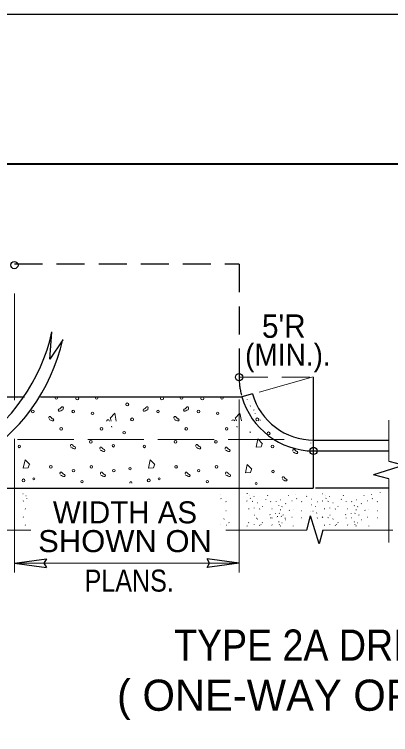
# Model space of a CAD drawing. Extents: x 85 to 536, y -19 to 324.
# Drawn here: x 305.11 to 329.23, y 214.47 to 260.69 of the extents above; entities that cross this region are included whole.
import ezdxf

# ---------------------------------------------------------------- set-up
doc = ezdxf.new("R2010")
doc.units = 0
doc.header["$LTSCALE"] = 0.6
doc.linetypes.add('LONG_DASHED', pattern=[7.5, 6, -1.5])
doc.linetypes.add('MEDIUM_DASHED', pattern=[4.5, 3, -1.5])
doc.layers.add('1', color=7, linetype='Continuous', lineweight=13)
doc.layers.add('2', color=7, linetype='Continuous', lineweight=25)

msp = doc.modelspace()

# ---------------------------------------------------------------- linework, layer by layer
at = {"layer": '1', "linetype": 'MEDIUM_DASHED', "lineweight": 25}
for p, q in [((305.11, 244.672), (319.5098, 244.672)), ((319.5098, 244.6537), (319.5098, 237.472))]:
    msp.add_line(p, q, dxfattribs=at)
at = {"layer": '1'}
for p, q in [((305.11, 242.7772), (305.11, 235.9277)), ((319.5098, 235.9733), (319.5098, 224.872)), ((311.3215, 234.585), (311.2619, 234.7638)), ((319.343, 234.5985), (319.2879, 234.7638)), ((329.1253, 232.01), (329.1253, 234.6461)), ((305.11, 224.872), (305.11, 233.4619)), ((329.1253, 230.8785), (329.1253, 226.7945)), ((305.6562, 229.9176), (305.6694, 229.9308)), ((305.8402, 229.7994), (305.8534, 229.7862)), ((318.2926, 229.8848), (318.3058, 229.8716)), ((320.0181, 229.9352), (320.0511, 229.9482)), ((320.1742, 229.7994), (320.1874, 229.7862)), ((320.4698, 229.76), (320.483, 229.7468)), ((321.33, 229.8388), (321.3564, 229.7994)), ((322.6698, 229.819), (322.683, 229.8058)), ((323.1426, 229.8848), (323.1558, 229.8716)), ((323.8404, 229.7528), (323.8536, 229.766)), ((324.8402, 229.9176), (324.8534, 229.9308)), ((325.0242, 229.7994), (325.0374, 229.7862)), ((325.3198, 229.76), (325.333, 229.7468)), ((326.18, 229.8388), (326.2064, 229.7994)), ((327.5198, 229.819), (327.533, 229.8058)), ((327.9926, 229.8848), (328.0058, 229.8716)), ((328.5549, 230.0028), (328.5681, 229.9896)), ((305.663, 229.4514), (305.6892, 229.4776)), ((305.8992, 229.6286), (305.9124, 229.6418)), ((318.3516, 229.622), (318.3648, 229.6088)), ((318.6734, 229.4316), (318.6866, 229.4184)), ((319.997, 229.4514), (320.0232, 229.4776)), ((320.2332, 229.6286), (320.2464, 229.6418)), ((320.3582, 229.4448), (320.3976, 229.425)), ((320.6796, 229.3396), (320.6928, 229.3528)), ((321.2182, 229.5564), (321.2314, 229.5696)), ((321.5268, 229.412), (321.54, 229.4252)), ((321.8814, 229.4184), (321.8946, 229.4316)), ((322.1772, 229.5432), (322.1904, 229.53)), ((322.4922, 229.2872), (322.5054, 229.3004)), ((322.9126, 229.471), (322.9062, 229.4644)), ((323.2016, 229.622), (323.2148, 229.6088)), ((323.5234, 229.4316), (323.5366, 229.4184)), ((324.1604, 229.5892), (324.1736, 229.576)), ((324.5214, 229.4054), (324.5346, 229.4186)), ((324.847, 229.4514), (324.8732, 229.4776)), ((325.0832, 229.6286), (325.0964, 229.6418)), ((325.2082, 229.4448), (325.2476, 229.425)), ((325.5296, 229.3396), (325.5428, 229.3528)), ((326.0682, 229.5564), (326.0814, 229.5696)), ((326.3768, 229.412), (326.39, 229.4252)), ((326.7314, 229.4184), (326.7446, 229.4316)), ((327.0272, 229.5432), (327.0404, 229.53)), ((327.3422, 229.2872), (327.3554, 229.3004)), ((327.7626, 229.471), (327.7562, 229.4644)), ((328.0516, 229.622), (328.0648, 229.6088)), ((328.3734, 229.4316), (328.3866, 229.4184)), ((305.8008, 228.939), (305.8074, 228.972)), ((318.6668, 228.8406), (318.68, 228.8274)), ((320.1348, 228.939), (320.1414, 228.972)), ((320.4762, 229.0048), (320.4894, 229.018)), ((320.8242, 228.939), (320.8374, 228.9522)), ((321.0018, 229.1164), (321.015, 229.1032)), ((321.619, 228.9654), (321.6322, 228.9522)), ((322.0722, 229.1492), (322.0524, 229.182)), ((322.1574, 228.8866), (322.1904, 228.8996)), ((322.2626, 229.0966), (322.2756, 229.1098)), ((322.7354, 228.8668), (322.7486, 228.8536)), ((322.9782, 228.8866), (322.9914, 228.8998)), ((323.5168, 228.8406), (323.53, 228.8274)), ((324.1404, 229.2084), (324.1536, 229.2216)), ((324.2458, 228.8144), (324.259, 228.8012)), ((324.41, 229.1032), (324.4232, 229.09)), ((324.9848, 228.939), (324.9914, 228.972)), ((325.3262, 229.0048), (325.3394, 229.018)), ((325.6742, 228.939), (325.6874, 228.9522)), ((325.8518, 229.1164), (325.865, 229.1032)), ((326.469, 228.9654), (326.4822, 228.9522)), ((326.9222, 229.1492), (326.9024, 229.182)), ((327.0074, 228.8866), (327.0404, 228.8996)), ((327.1126, 229.0966), (327.1256, 229.1098)), ((327.5854, 228.8668), (327.5986, 228.8536)), ((327.8282, 228.8866), (327.8414, 228.8998)), ((328.3668, 228.8406), (328.38, 228.8274)), ((305.663, 228.4105), (305.6892, 228.4367)), ((318.5403, 228.3064), (318.5535, 228.3196)), ((320.483, 228.5582), (320.4962, 228.545)), ((320.6088, 228.3639), (320.622, 228.3507)), ((321.514, 228.5648), (321.4876, 228.5976)), ((321.5268, 228.3711), (321.54, 228.3843)), ((321.6398, 228.3705), (321.6134, 228.4033)), ((321.8488, 228.6502), (321.8554, 228.683)), ((321.8814, 228.3775), (321.8946, 228.3907)), ((321.9746, 228.4559), (321.9812, 228.4887)), ((322.0918, 228.6632), (322.1116, 228.683)), ((322.2176, 228.4689), (322.2374, 228.4887)), ((322.3216, 228.5582), (322.3544, 228.5648)), ((322.4474, 228.3639), (322.4802, 228.3705)), ((322.9126, 228.4301), (322.9062, 228.4235)), ((323.5234, 228.3907), (323.5366, 228.3775)), ((324.0682, 228.7618), (324.0814, 228.775)), ((324.4754, 228.683), (324.4886, 228.6962)), ((324.5214, 228.3645), (324.5346, 228.3777)), ((324.847, 228.4105), (324.8732, 228.4367)), ((325.2082, 228.4039), (325.2476, 228.3841)), ((325.333, 228.5582), (325.3462, 228.545)), ((326.364, 228.5648), (326.3376, 228.5976)), ((326.3768, 228.3711), (326.39, 228.3843)), ((326.6988, 228.6502), (326.7054, 228.683)), ((326.7314, 228.3775), (326.7446, 228.3907)), ((326.9418, 228.6632), (326.9616, 228.683)), ((327.1716, 228.5582), (327.2044, 228.5648)), ((327.7626, 228.4301), (327.7562, 228.4235)), ((328.3734, 228.3907), (328.3866, 228.3775)), ((305.8008, 227.8981), (305.8074, 227.9311)), ((318.3369, 227.9716), (318.3501, 227.9848)), ((318.6849, 227.9058), (318.6981, 227.919)), ((318.8625, 228.0832), (318.8757, 228.07)), ((320.0181, 227.8534), (320.0511, 227.8664)), ((320.1233, 228.0634), (320.1363, 228.0766)), ((320.4762, 227.9639), (320.4894, 227.9771)), ((320.6796, 228.2987), (320.6928, 228.3119)), ((320.8242, 227.8981), (320.8374, 227.9113)), ((320.9164, 227.9474), (320.9228, 227.9474)), ((321.0018, 228.0755), (321.015, 228.0623)), ((321.619, 227.9245), (321.6322, 227.9113)), ((322.0722, 228.1083), (322.0524, 228.1411)), ((322.0786, 227.9408), (322.105, 227.9474)), ((322.1574, 227.8457), (322.1904, 227.8587)), ((322.2626, 228.0557), (322.2756, 228.0689)), ((322.4922, 228.2463), (322.5054, 228.2595)), ((322.9782, 227.8457), (322.9914, 227.8589)), ((324.9848, 227.8981), (324.9914, 227.9311)), ((325.3262, 227.9639), (325.3394, 227.9771)), ((325.5296, 228.2987), (325.5428, 228.3119)), ((325.6742, 227.8981), (325.6874, 227.9113)), ((325.7664, 227.9474), (325.7728, 227.9474)), ((325.8518, 228.0755), (325.865, 228.0623)), ((326.469, 227.9245), (326.4822, 227.9113)), ((326.9222, 228.1083), (326.9024, 228.1411)), ((326.9286, 227.9408), (326.955, 227.9474)), ((327.0074, 227.8457), (327.0404, 227.8587)), ((327.1126, 228.0557), (327.1256, 228.0689)), ((327.3422, 228.2463), (327.3554, 228.2595)), ((327.8282, 227.8457), (327.8414, 227.8589)), ((297.3962, 227.5983), (306.1561, 227.5983)), ((323.8548, 227.5983), (318.6725, 227.5983)), ((324.8834, 227.5983), (329.362, 227.5983)), ((305.11, 225.472), (319.5098, 225.472))]:
    msp.add_line(p, q, dxfattribs=at)
at = {"layer": '1', "linetype": 'MEDIUM_DASHED'}
msp.add_line((319.5467, 237.4119), (324.2715, 237.4119), dxfattribs=at)
at = {"layer": '1', "linetype": 'LONG_DASHED'}
for p, q in [((324.2743, 237.4207), (320.4548, 236.3584)), ((320.0261, 235.9637), (320.0393, 235.9769)), ((320.2297, 235.5565), (320.2429, 235.5697)), ((320.4335, 235.2939), (320.4795, 235.3135)), ((320.5451, 235.1035), (320.5517, 235.0771)), ((320.8537, 234.6503), (320.8801, 234.6569)), ((322.4074, 233.4118), (304.442, 233.4118)), ((324.1081, 233.1859), (324.1213, 233.1727))]:
    msp.add_line(p, q, dxfattribs=at)
at = {"layer": '1', "lineweight": 25}
for p, q in [((324.2715, 237.4119), (324.2715, 233.368)), ((320.3692, 236.3346), (319.6937, 236.1467)), ((301.51, 236.152), (305.7482, 236.152)), ((306.7746, 236.152), (319.6982, 236.152)), ((324.2715, 233.3623), (324.2715, 230.296)), ((324.2742, 233.368), (329.1253, 233.368)), ((324.2715, 232.672), (329.1253, 232.672)), ((329.1253, 230.8785), (328.1277, 231.1447)), ((293.6806, 230.296), (324.2715, 230.296)), ((329.1253, 230.296), (324.4163, 230.296)), ((323.8548, 227.5983), (324.0968, 228.5052)), ((305.1104, 225.471), (307.154, 225.7518)), ((319.5094, 225.473), (317.4658, 225.7538)), ((305.1104, 225.471), (307.154, 225.1902)), ((319.5094, 225.473), (317.4658, 225.1922))]:
    msp.add_line(p, q, dxfattribs=at)
at = {"layer": '1', "lineweight": 40}
msp.add_lwpolyline([(131.121, 5.0892), (131.121, 251.089), (521.1208, 251.089), (521.1208, 5.0892)], close=True, dxfattribs=at)
at = {"layer": '1', "lineweight": 25}
for points in [[(308.2118, 239.8123), (307.3831, 238.5697), (307.5168, 240.2988)], [(329.1253, 232.01), (330.0921, 231.7521), (328.1277, 231.1447)], [(324.8834, 227.5983), (324.6489, 226.7194), (324.0968, 228.5052)], [(307.154, 225.7518), (306.9959, 225.4681), (307.154, 225.1902)], [(317.4658, 225.1922), (317.6239, 225.4759), (317.4658, 225.7538)]]:
    msp.add_lwpolyline(points, dxfattribs=at)
at = {"layer": '1'}
for points in [[(308.2205, 235.3188), (308.1457, 235.2814), (308.0833, 235.244), (308.0209, 235.2314), (307.9585, 235.2314), (307.9211, 235.2938), (307.9585, 235.3562), (308.0209, 235.3688), (308.0707, 235.4186), (308.1083, 235.4686), (308.1581, 235.506), (308.2205, 235.506), (308.2455, 235.4436), (308.2331, 235.3812)], [(308.2341, 235.3788), (308.2191, 235.3202), (308.2173, 235.3186)], [(313.6553, 235.3188), (313.5805, 235.2814), (313.5181, 235.244), (313.4557, 235.2314), (313.3933, 235.2314), (313.3559, 235.2938), (313.3933, 235.3562), (313.4557, 235.3688), (313.5055, 235.4186), (313.5431, 235.4686), (313.5929, 235.506), (313.6553, 235.506), (313.6803, 235.4436), (313.6679, 235.3812)], [(313.6689, 235.3788), (313.6539, 235.3202), (313.6521, 235.3186)], [(316.2465, 235.3188), (316.1717, 235.2814), (316.1093, 235.244), (316.0469, 235.2314), (315.9845, 235.2314), (315.9471, 235.2938), (315.9845, 235.3562), (316.0469, 235.3688), (316.0967, 235.4186), (316.1343, 235.4686), (316.1841, 235.506), (316.2465, 235.506), (316.2715, 235.4436), (316.2591, 235.3812)], [(316.2601, 235.3788), (316.2451, 235.3202), (316.2433, 235.3186)], [(307.3381, 234.6932), (307.4129, 234.6558), (307.4753, 234.6184), (307.5377, 234.6058), (307.6001, 234.6058), (307.6375, 234.6682), (307.6001, 234.7306), (307.5377, 234.7432), (307.4879, 234.793), (307.4503, 234.843), (307.4005, 234.8804), (307.3381, 234.8804), (307.3131, 234.818), (307.3255, 234.7556)], [(311.2369, 234.7764), (311.5365, 235.0882), (311.6416, 234.5855)], [(315.3641, 234.6932), (315.4389, 234.6558), (315.5013, 234.6184), (315.5637, 234.6058), (315.6261, 234.6058), (315.6635, 234.6682), (315.6261, 234.7306), (315.5637, 234.7432), (315.5139, 234.793), (315.4763, 234.843), (315.4265, 234.8804), (315.3641, 234.8804), (315.3391, 234.818), (315.3515, 234.7556)], [(319.2629, 234.7764), (319.5625, 235.0882), (319.6648, 234.5991)], [(311.3392, 234.264), (311.3542, 234.2054), (311.356, 234.2038)], [(319.3652, 234.264), (319.3802, 234.2054), (319.382, 234.2038)], [(320.2295, 233.8317), (320.2145, 233.8903), (320.2127, 233.8919)], [(321.0191, 233.1337), (320.7195, 233.4455), (320.6073, 232.9089), (320.9317, 232.9339), (320.9941, 233.1211)], [(308.7324, 232.9011), (308.8072, 232.8637), (308.8696, 232.8263), (308.932, 232.8137), (308.9944, 232.8137), (309.0318, 232.8761), (308.9944, 232.9385), (308.932, 232.9511), (308.8822, 233.0009), (308.8446, 233.0509), (308.7948, 233.0883), (308.7324, 233.0883), (308.7074, 233.0259), (308.7198, 232.9635)], [(316.7584, 232.9011), (316.8332, 232.8637), (316.8956, 232.8263), (316.958, 232.8137), (317.0204, 232.8137), (317.0578, 232.8761), (317.0204, 232.9385), (316.958, 232.9511), (316.9082, 233.0009), (316.8706, 233.0509), (316.8208, 233.0883), (316.7584, 233.0883), (316.7334, 233.0259), (316.7458, 232.9635)], [(310.6112, 232.7297), (310.686, 232.6923), (310.7484, 232.6549), (310.8108, 232.6423), (310.8732, 232.6423), (310.9106, 232.7047), (310.8732, 232.7671), (310.8108, 232.7797), (310.761, 232.8295), (310.7234, 232.8795), (310.6736, 232.9169), (310.6112, 232.9169), (310.5862, 232.8545), (310.5986, 232.7921)], [(318.6372, 232.7297), (318.712, 232.6923), (318.7744, 232.6549), (318.8368, 232.6423), (318.8992, 232.6423), (318.9366, 232.7047), (318.8992, 232.7671), (318.8368, 232.7797), (318.787, 232.8295), (318.7494, 232.8795), (318.6996, 232.9169), (318.6372, 232.9169), (318.6122, 232.8545), (318.6246, 232.7921)], [(322.9775, 232.6053), (323.0523, 232.5679), (323.1147, 232.5305), (323.1771, 232.5179), (323.2395, 232.5179), (323.2769, 232.5803), (323.2395, 232.6427), (323.1771, 232.6553), (323.1273, 232.7051), (323.0897, 232.7551), (323.0399, 232.7925), (322.9775, 232.7925), (322.9525, 232.7301), (322.9649, 232.6677)], [(306.086, 231.7947), (305.7864, 232.1065), (305.6742, 231.5699), (305.9986, 231.5949), (306.061, 231.7821)], [(314.112, 231.7947), (313.8124, 232.1065), (313.7002, 231.5699), (314.0246, 231.5949), (314.087, 231.7821)], [(320.3311, 231.4989), (320.0315, 231.8107), (319.9193, 231.2741), (320.2437, 231.2991), (320.3061, 231.4863)], [(308.0544, 231.1293), (308.1292, 231.0919), (308.1916, 231.0545), (308.254, 231.0419), (308.3164, 231.0419), (308.3538, 231.1043), (308.3164, 231.1667), (308.254, 231.1793), (308.2042, 231.2291), (308.1666, 231.2791), (308.1168, 231.3165), (308.0544, 231.3165), (308.0294, 231.2541), (308.0418, 231.1917)], [(310.6456, 231.1293), (310.7204, 231.0919), (310.7828, 231.0545), (310.8452, 231.0419), (310.9076, 231.0419), (310.945, 231.1043), (310.9076, 231.1667), (310.8452, 231.1793), (310.7954, 231.2291), (310.7578, 231.2791), (310.708, 231.3165), (310.6456, 231.3165), (310.6206, 231.2541), (310.633, 231.1917)], [(316.0804, 231.1293), (316.1552, 231.0919), (316.2176, 231.0545), (316.28, 231.0419), (316.3424, 231.0419), (316.3798, 231.1043), (316.3424, 231.1667), (316.28, 231.1793), (316.2302, 231.2291), (316.1926, 231.2791), (316.1428, 231.3165), (316.0804, 231.3165), (316.0554, 231.2541), (316.0678, 231.1917)], [(318.6716, 231.1293), (318.7464, 231.0919), (318.8088, 231.0545), (318.8712, 231.0419), (318.9336, 231.0419), (318.971, 231.1043), (318.9336, 231.1667), (318.8712, 231.1793), (318.8214, 231.2291), (318.7838, 231.2791), (318.734, 231.3165), (318.6716, 231.3165), (318.6466, 231.2541), (318.659, 231.1917)], [(322.2995, 230.8335), (322.3743, 230.7961), (322.4367, 230.7587), (322.4991, 230.7461), (322.5615, 230.7461), (322.5989, 230.8085), (322.5615, 230.8709), (322.4991, 230.8835), (322.4493, 230.9333), (322.4117, 230.9833), (322.3619, 231.0207), (322.2995, 231.0207), (322.2745, 230.9583), (322.2869, 230.8959)]]:
    msp.add_lwpolyline(points, dxfattribs=at)
at = {"layer": '1', "lineweight": 25}
for centre in [(305.1056, 244.6039), (319.5136, 237.4077), (324.281, 232.6757)]:
    msp.add_circle(centre, 0.2328, dxfattribs=at)
at = {"layer": '1'}
for centre, radius in [((307.7939, 236.0664), 0.0771), ((309.1341, 236.0496), 0.0957), ((310.3851, 236.0664), 0.0771), ((312.3407, 235.656), 0.0957), ((314.5689, 236.0496), 0.0957), ((315.8199, 236.0664), 0.0771), ((317.1601, 236.0496), 0.0957), ((318.4111, 236.0664), 0.0771), ((306.2897, 235.2088), 0.0826), ((308.8809, 235.2088), 0.0826), ((314.3157, 235.2088), 0.0826), ((316.9069, 235.2088), 0.0826), ((310.1131, 235.093), 0.0771), ((312.6557, 234.6936), 0.0957), ((318.1391, 235.093), 0.0771), ((308.1012, 234.094), 0.0826), ((310.6924, 234.094), 0.0826), ((312.1406, 233.8474), 0.0826), ((316.1272, 234.094), 0.0826), ((318.7184, 234.094), 0.0826), ((321.4031, 233.8011), 0.0957), ((305.4186, 232.9617), 0.0771), ((310.0024, 233.2561), 0.0826), ((311.4506, 233.0095), 0.0826), ((313.4446, 232.9617), 0.0771), ((315.4372, 233.2561), 0.0826), ((318.0284, 233.2561), 0.0826), ((321.6563, 232.9603), 0.0826), ((307.4456, 231.6557), 0.0826), ((310.0368, 231.6557), 0.0826), ((312.5244, 231.5291), 0.0771), ((315.4716, 231.6557), 0.0826), ((318.0628, 231.6557), 0.0826), ((308.8938, 231.4091), 0.0826), ((311.485, 231.4091), 0.0826), ((316.9198, 231.4091), 0.0826), ((321.6907, 231.3599), 0.0826), ((305.6908, 230.7867), 0.0924), ((306.3572, 230.8837), 0.06), ((309.449, 230.7057), 0.0771), ((313.7168, 230.7867), 0.0924), ((314.3832, 230.8837), 0.06), ((317.475, 230.7057), 0.0771), ((320.6023, 230.5879), 0.06)]:
    msp.add_circle(centre, radius, dxfattribs=at)
at = {"layer": '1', "lineweight": 25}
for centre, radius, start, end in [((295.7994, 242.911), 11.9969, 302.50161, 347.50161), ((296.4943, 242.4244), 11.9969, 300.5006, 347.50161), ((324.3099, 237.472), 4.1021, 196.1005, 270), ((324.3099, 237.472), 4.8, 196.0123, 269.54172)]:
    msp.add_arc(centre, radius, start, end, dxfattribs=at)
at = {"layer": '1', "linetype": 'LONG_DASHED', "lineweight": 25}
msp.add_arc((324.3099, 237.472), 4.8, 180.00002, 194.69742, dxfattribs=at)
at = {"layer": '1'}
for centre, radius, start, end in [((320.6817, 234.6936), 0.0957, 284.18088, 256.01326), ((311.1127, 234.5864), 0.0924, 358.98274, 181.21141), ((319.1387, 234.5864), 0.0924, 7.43331, 172.76083), ((312.5734, 230.6371), 0.06, 337.44276, 202.55724)]:
    msp.add_arc(centre, radius, start, end, dxfattribs=at)
at = {"layer": '2'}
msp.add_lwpolyline([(527.1208, 260.689), (113.121, 260.689), (113.121, -3.3108), (527.1208, -3.3108)], dxfattribs=at)

# ---------------------------------------------------------------- texts
at = {"layer": '1'}
for s, height, width, p in [("5'R", 1.5, 0.95, (320.9818, 239.9347)), ('(MIN.).', 1.414, 0.95, (319.8999, 238.1429)), ('SHOWN ON', 1.414, 1.05, (306.63, 226.1819)), ('PLANS.', 1.414, 0.85, (309.6096, 223.6455)), ('TYPE 2A DRIVEWAYS', 2, 0.9, (315.3466, 219.2147))]:
    msp.add_text(s, height=height, dxfattribs=dict(at, width=width)).set_placement(p)
for s, height, p in [('WIDTH AS', 1.414, (307.5739, 228.0257)), ('( ONE-WAY OPERATIONS )', 2, (311.686, 216.0002))]:
    msp.add_text(s, height=height, dxfattribs=at).set_placement(p)

doc.saveas('drawing.dxf')
